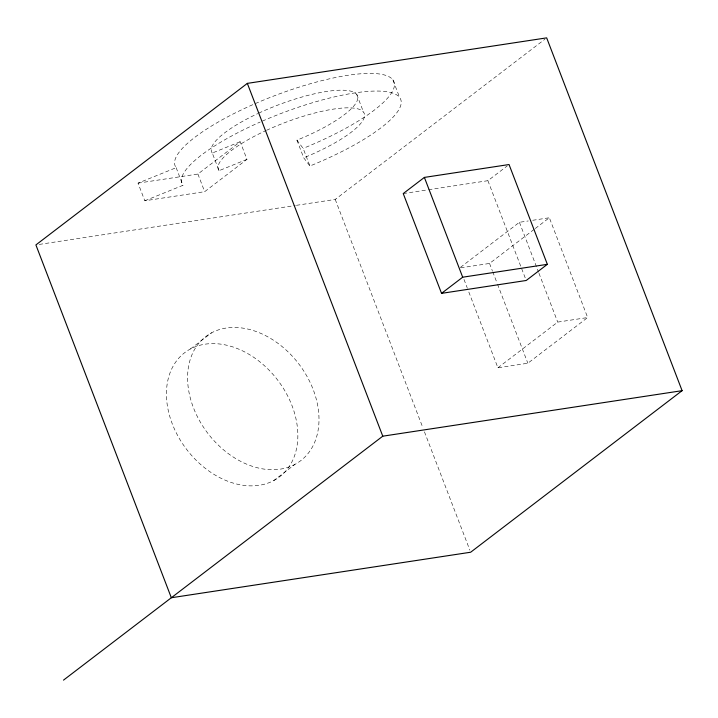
<?xml version="1.0" encoding="UTF-8"?>
<svg xmlns="http://www.w3.org/2000/svg" width="718" height="718" viewBox="0 0 718 718"><rect width="100%" height="100%" fill="white"/><g stroke="black" fill="none" stroke-linecap="round" stroke-linejoin="round"><path stroke-width="0.54" stroke-dasharray="3.59 2.69" d="M138.044 183.135L197.908 174.034L240.198 141.724L246.965 159.369L204.675 191.679L144.812 200.78L138.044 183.135L176.161 167.68A117.213 29.743 -21 0 1 265.866 99.138A117.213 29.743 -21 0 1 392.863 79.833L399.639 97.477M296.426 205.321L335.225 199.424L544.89 39.221M190.476 348.93L211.622 332.775M428.52 189.723L487.899 180.694L507.276 165.885M460.489 267.329L519.41 222.302L528.286 220.956M460.723 267.832L489.541 263.452L534.398 229.177M535.278 228.503L549.351 217.751L587.656 317.544L527.847 363.236L497.915 367.787L467.589 288.789M273.791 480.539A78.136 57.216 52.6 0 0 255.312 358.408A78.136 57.216 52.6 0 0 167.303 405.266A78.136 57.216 52.6 0 0 273.791 480.539L294.936 464.384A78.136 57.216 52.6 0 0 276.457 342.253A78.136 57.216 52.6 0 0 188.448 389.111A78.136 57.216 52.6 0 0 294.936 464.384M497.915 367.787L557.715 322.095L587.656 317.544M246.965 159.369L219.053 170.678L212.277 153.042L240.198 141.724M144.812 200.78L182.937 185.325A117.213 29.743 -21 0 1 260.194 122.042M39.23 244.425L295.322 205.492M403.238 193.564L427.425 189.893M532.72 220.282L549.351 217.751M258.713 113.148A78.136 19.826 -21 0 1 355.248 93.053A78.136 19.826 -21 0 1 296.947 140.172L303.158 148.375L309.925 166.011A117.213 29.743 -21 0 0 398.49 96.221A117.213 29.743 -21 0 0 261.226 121.593M296.947 140.172L303.714 157.807L309.925 166.011M519.41 222.302L538.563 272.203M538.967 273.244L557.715 322.095M487.899 180.694L525.809 279.446M489.541 263.452L492.333 270.722M492.736 271.763L497.125 283.197M497.52 284.238L527.847 363.236M463.999 279.437L467.194 287.747M356.747 94.471L363.514 112.116M335.225 199.424L422.839 427.65M424.446 431.832L469.859 550.141M197.908 174.034L204.675 191.679M176.161 167.68L182.937 185.325M266.486 130.326A78.136 19.826 -21 0 1 362.159 110.796A78.136 19.826 -21 0 1 303.714 157.807M219.053 170.678A78.136 19.826 -21 0 1 265.481 130.793M392.863 79.833A117.213 29.743 -21 0 1 303.158 148.375M212.277 153.042A78.136 19.826 -21 0 1 257.717 113.615"/><path stroke-width="1.08" d="M247.342 83.378L35.9 244.928L171.333 597.744L470.658 552.232L682.1 390.673L546.667 37.866L247.342 83.378L382.775 436.185L63.498 680.134M424.383 177.409L403.238 193.564L441.543 293.357L526.204 280.487L547.349 264.332L509.044 164.539L424.383 177.409L462.688 277.202L441.543 293.357M462.688 277.202L547.349 264.332M382.775 436.185L682.1 390.673"/></g></svg>
